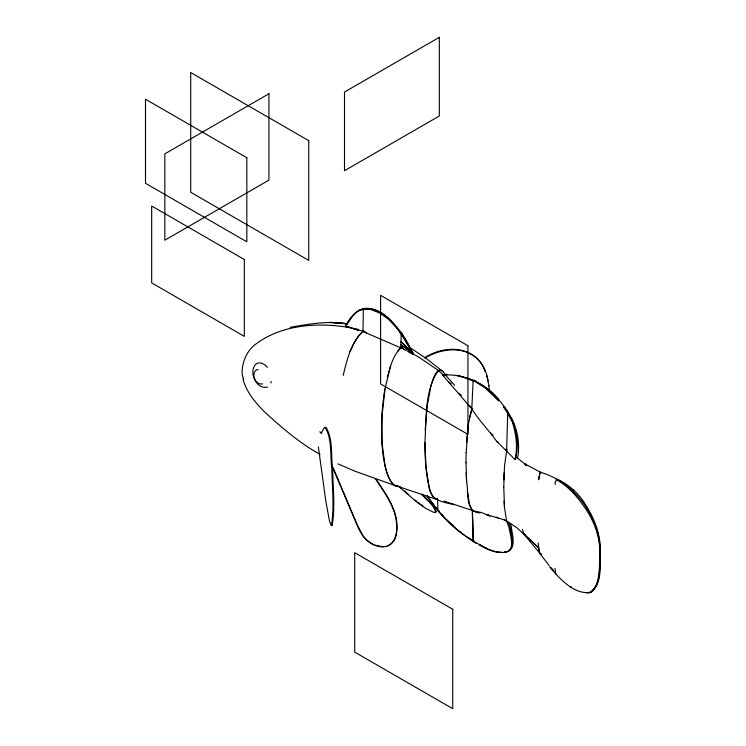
<?xml version="1.0" encoding="UTF-8"?>
<svg xmlns="http://www.w3.org/2000/svg" width="746" height="746" viewBox="0 0 746 746"><rect width="100%" height="100%" fill="white"/><g stroke="black" fill="none" stroke-linecap="round" stroke-linejoin="round"><path stroke-width="1.12" d="M476.554 543.526L473.477 541.661L473.3 540.561L472.386 510.497L448.383 502.506M437.52 498.822L437.949 510.889L440.802 514.069M506.431 519.953L504.492 507.383L503.774 487.119M480.116 512.903C464.777 512.577 468.992 492.556 466.623 482.597L466.026 462.707M503.764 487.203L504.492 466.25L506.618 451.004L507.7 413.172L503.457 406.98M465.998 462.809L466.147 452.505M424.95 442.639L425.957 466.81L428.857 485.777C430.246 500.212 441.156 501.75 454.081 504.641M503.848 479.976L504.1 472.815M466.175 452.561L468.301 424.446L471.873 408.967L442.919 375.462M425.201 430.321L427.197 406.01L430.89 386.027C432.615 380.6 433.911 374.464 438.378 370.51L441.017 370.109L443.553 372.189L444.495 373.979M475.827 381.141L474.447 380.357L473.067 381.905L471.808 408.929C479.091 420.399 488.499 429.957 496.416 440.989L515.076 459.639C517.808 447.423 516.26 434.694 512.586 422.823M466.623 442.49L467.35 432.941M435.804 512.054C433.547 504.781 426.386 499.82 421.425 494.234M515.076 459.639C527.832 418.553 483.977 370.454 442.863 375.257M539.153 475.827L538.612 479.818L540.337 472.209C565.114 479.482 584.482 498.841 594.114 522.554C600.11 535.982 600.763 550.93 599.924 565.403C599.187 574.746 599.085 586.337 590.618 592.361L586.897 592.883M555.341 484.499C553.56 482.821 558.698 477.627 556.19 479.622M384.908 388.955C381.365 410.748 380.432 433.034 383.043 454.985C384.955 465.401 386.148 477.198 393.963 485.105L435.739 499.111L437.557 498.841M387.416 377.14L387.472 376.786C390.484 366.323 393.133 354.592 401.684 347.114L400.854 347.897L363.013 331.532L363.349 309.096L370.594 309.376L380.171 313.208L388.899 319.596L398.625 330.161M469.514 417.256L471.966 408.78M390.503 366.193L384.992 388.899L382.017 415.736L382.055 443.143L384.992 465.551L387.472 474.372C389.533 479.1 391.809 485.646 397.777 486.485M343.263 375.051L343.216 375.201C347.17 359.497 350.965 341.817 363.806 330.786L358.966 335.336L354.294 342.489L349.995 351.804M270.798 383.015L271.218 381.504M242.627 373.895L242.217 375.415L243.625 378.828M506.441 451.582L506.982 449.885M363.759 331.504L345.529 326.506C349.268 319.176 355.217 309.749 364.029 309.441M345.529 326.506L345.967 325.713A82.685 52.462 54.5 0 1 348.727 320.864A102.071 64.771 54.5 0 1 352.746 315.717C355.646 312.928 360.579 307.911 364.691 308.975M345.65 326.394L352.839 315.651M397.721 351.114L401.684 347.114M539.731 473.253L540.337 472.209L524.55 463.63L516.577 457.475M407.652 351.478L412.818 354.219L413.116 353.548M516.484 457.363L517.528 458.408C519.887 446.341 518.19 433.678 513.565 422.329M354.387 314.057L355.991 312.611M325.135 427.747L325.965 427.327C333.248 439.189 330.73 455.274 332.688 468.73C332.93 487.586 335.29 506.982 332.175 525.585L331.336 524.652M472.787 408.677L471.873 408.967M357.455 311.492C368.692 304.07 382.866 312.555 390.867 321.041A77.332 47.651 56.4 0 1 396.117 326.785L404.397 337.985L413.088 353.828M474.232 541.242L473.169 541.465L459.872 532.001M474.251 541.242L473.477 541.661L473.393 540.514M387.659 545.895C397.823 541.214 397.338 527.916 395.958 518.526C393.03 503.923 383.901 491.605 375.853 479.417M424.828 357.595C450.006 341.696 483.222 348.279 488.126 381.085M424.912 358.061C445.231 345.724 476.302 345.109 485.133 371.76M507.625 551.499C516.736 547.508 512.036 534.677 511.364 527.068A22.119 12.02 63.1 0 0 510.6 524.354M444.29 374.529L443.255 375.033L438.378 370.51L420.026 357.921L409.284 351.59M385.402 546.594C397.767 543.955 397.991 528.476 396.266 518.507C393.329 503.904 384.209 491.586 376.161 479.398M454.715 385.328L444.989 374.539L446.975 374.25M445.418 374.427L446.751 374.38M321.88 433.156L320.817 432.232M364.272 308.49L365.008 308.378M267.572 387.081C256.046 390.111 247.523 370.669 256.727 363.414C260.718 361.801 264.951 364.216 267.404 367.349M506.338 551.807L504.165 552.133M290.259 327.326C308.919 323.96 328.044 320.649 346.983 323.764M504.678 552.208C516.708 551.061 511.271 535.46 510.255 527.664A22.119 12.318 61.7 0 0 508.958 523.58L508.082 521.883L516.577 527.525L538.612 547.685L539.731 553.299L549.168 565.589M443.255 375.126L443.711 376.133M435.151 512.026L435.85 511.924M443.544 372.207L441.017 370.119L438.378 370.51C424.241 390.969 426.572 419.14 424.856 442.984C424.996 457.345 425.686 471.798 428.819 485.86C430.377 490.523 431.197 496.304 435.748 499.093L437.501 498.841M258.172 369.643L256.456 369.867C250.591 373.951 255.719 385.579 262.639 383.873M588.78 592.399L591.438 592.054C602.927 582.001 599.551 564.508 600.502 550.828C600.409 534.276 594.357 518.349 585.461 504.585C579.064 493.572 569.133 484.975 557.756 479.38M385.701 546.576L380.236 546.799L374.371 545.13A32.983 29.197 86.7 0 1 365.503 539.022L362.957 536.104L358.807 529.091L332.371 466.847M503.541 552.469C516.325 552.143 510.376 535.973 509.173 528.243A22.119 12.747 59.7 0 0 507.812 524.196L506.375 520.727L504.072 519.803L486.467 514.637L481.422 512.511L473.598 510.898M365.27 308.359C379.891 307.641 390.848 319.204 398.961 329.937M502.123 552.394L500.38 552.376M502.431 552.525C494.122 552.777 486.252 549.028 479.24 544.916M501.946 552.488L495.512 551.602M401.702 333.499L406.122 340.101L412.426 351.935M438.387 511.001L428.157 497.507A113.122 90.667 54.4 0 1 427.169 495.922M383.22 546.893L374.678 545.112M346.871 323.727L329.732 322.375L346.937 323.839M507.877 412.594L511.625 418.273M353.716 328.865L358.173 330.208M525.716 534.723L525.147 534.64L525.762 534.742M457.139 375.266L457.811 375.378M458.016 375.592L474.792 380.637M345.79 326.319L351.18 327.503M474.092 541.419L470.269 539.209M496.547 551.639L498.104 551.993M457.233 375.63L465.401 377.812L473.719 381.253M353.128 328.203C320.472 321.992 281.484 323.727 254.367 345.212C246.227 351.879 242.18 362.743 242.049 373.075M355.264 328.716L358.472 329.49M494.682 551.378L487.483 548.897M541.176 554.045L539.731 553.29L539.153 551.219L538.146 542.827M541.214 554.082L540.337 553.821L523.813 533.996L522.452 529.362M507.476 521.696L506.375 520.727M444.038 501.032L447.302 502.133M397.749 486.523L354.695 471.099L337.947 463.872M473.281 380.992L474.353 381.383M486.467 514.637L489.852 515.99L487.725 514.777M496.146 517.034L498.142 517.836M400.826 333.966L398.821 330.637M484.611 547.331L486.737 548.263M523.105 532.318L524.55 534.341M486.448 548.422L474.736 541.997M363.806 308.788L363.871 308.825A1.138 0.718 54.5 0 1 364.365 309.208M483.753 546.893L479.613 544.711M400.453 347.216L406.281 350.695M475.305 381.504L484.956 387.678L498.57 400.91M476.498 381.793C485.385 386.251 493.442 392.396 499.279 400.527M401.618 333.844L401.684 333.882A1.138 0.681 58.2 0 0 401.161 333.76M320.071 454.407C299.426 442.956 281.382 427.346 264.037 411.447C255.02 402.141 246.236 391.771 242.954 378.931M496.705 441.362L498.598 442.453M504.072 519.803L507.112 521.557M470.567 539.032L472.227 540.039M507.28 412.902L512.493 422.208M556.675 479.818C568.088 486.178 576.826 496.118 584.174 506.73C595.047 521.622 601.052 539.918 599.821 558.409C599.001 570.047 600.399 584.939 589.797 592.669C572.704 593.779 560.022 578.831 549.653 566.988M448.411 381.831L451.302 383.752M468.068 537.409L469.738 538.528M409.703 347.403L426.74 358.873L441.017 370.109M469.355 405.731L470.847 406.756M458.706 531.264L449.269 522.965L441.315 514.442M415.177 500.053L416.762 501.293M460.217 531.795L461.392 532.709M364.542 331.392L366.734 333.192M458.753 393.198L461.42 395.436M490.495 433.053L493.134 435.282M456.356 528.923L446.052 519.43L440.093 512.782M453.521 526.07L446.239 519.319M404.696 491.064L407.997 494.02M399.781 486.597L401.245 487.931M397.916 485.758L417.145 502.403A32.983 7.05 39.8 0 0 426.003 508.52L433.706 512.353L435.44 512.418L436.214 511.56C434.107 504.548 427.225 499.755 422.478 494.365M523.813 534.005L538.612 547.685M402.383 347.785L404.481 349.781M553.513 570.252L550.539 567.1M399.39 330.254L402.122 333.639M441.595 514.283L443.087 515.99M363.265 536.085L365.81 539.004A32.983 29.197 86.7 0 0 367.909 540.906M525.762 464.842L524.55 463.63L526.247 465.793M439.525 512.073L438.378 510.637A1.138 0.681 58.2 0 0 439.021 510.721M435.617 507.224L437.473 509.565M504.091 406.635L508.474 412.752L508.651 413.983M432.652 503.382L433.827 504.921M430.423 500.38L432.102 502.636M429.901 499.643L427.346 495.913M472.33 510.506L469.495 504.305L467.341 491.11M506.571 450.976L506.086 449.017M362.705 535.255L357.315 525.044M319.782 431.841L321.078 433.202L323.895 428.363L325.163 427.374C332.446 439.235 329.928 455.321 331.877 468.777C332.129 487.632 334.488 507.028 331.373 525.632L329.508 521.286L326.03 502.207A153.667 13.111 86.5 0 1 324.967 495.027A150.543 12.85 86.5 0 1 323.624 485.031L318.346 446.91M511.635 418.282L513.229 421.835M412.836 353.874L400.872 344.521L401.227 334.161L412.109 352.131L400.919 341.519L412.529 353.119L400.872 344.521L400.882 347.916M412.473 351.916L412.902 352.895M333.08 467.751L335.952 474.288M343.113 491.362L356.961 524.177M412.948 352.895L413.256 353.613M341.556 487.679L342.722 490.439M336.371 475.277L338.917 481.366M339.346 482.401L341.164 486.765M474.447 380.357L474.652 381.047M486.756 375.881L488.975 385.934M555.341 571.818L555.667 573.935L554.987 568.228M473.318 540.57L472.535 517.659M488.891 385.477L489.376 390.839M504.492 507.383L504.091 501.107M473.067 537.754L472.75 529.091M466.623 482.494L466.175 472.815M472.544 523.673L472.386 511.439M473.859 380.674A2.835 1.632 60 0 1 474.633 381.29M469.458 538.696A123.808 71.485 60 0 1 457.139 529.585M507.578 412.743A2.024 1.082 63.3 0 1 508.082 412.958M427.43 495.764A113.122 90.667 54.4 0 1 428.474 497.312M373.643 544.636A32.983 29.197 86.7 0 1 368.636 541.493M422.917 505.751A32.983 7.05 39.8 0 1 421.425 504.725M419.905 503.634A32.983 7.05 39.8 0 1 418.338 502.496M573.282 491.567A2.024 0.951 68 0 0 572.462 490.402L573.637 489.963L572.462 490.402A2.024 0.905 69.4 0 1 572.891 490.905M268.933 93.754L164.838 153.853L164.838 240.212L268.933 180.112L268.933 93.754M439.338 37.3L344.503 92.047L344.503 170.722L439.338 115.975L439.338 37.3M571.352 587.307L570.858 587.139L571.352 587.307M308.732 140.668L190.696 72.521L190.696 192.254L308.732 260.391L308.732 140.668M246.833 157.732L145.498 99.227L145.498 183.302L246.833 241.807L246.833 157.732M467.938 345.762L380.591 295.323L380.591 383.929L467.938 434.358L467.938 345.762M244.324 259.505L151.671 206.008L151.671 282.883L244.324 336.371L244.324 259.505M452.729 609.268L354.695 552.665L354.695 652.107L452.729 708.7L452.729 609.268M540.943 472.731L540.337 472.209L540.934 472.731M557.393 479.995L556.74 479.314L557.365 480.004"/></g></svg>
